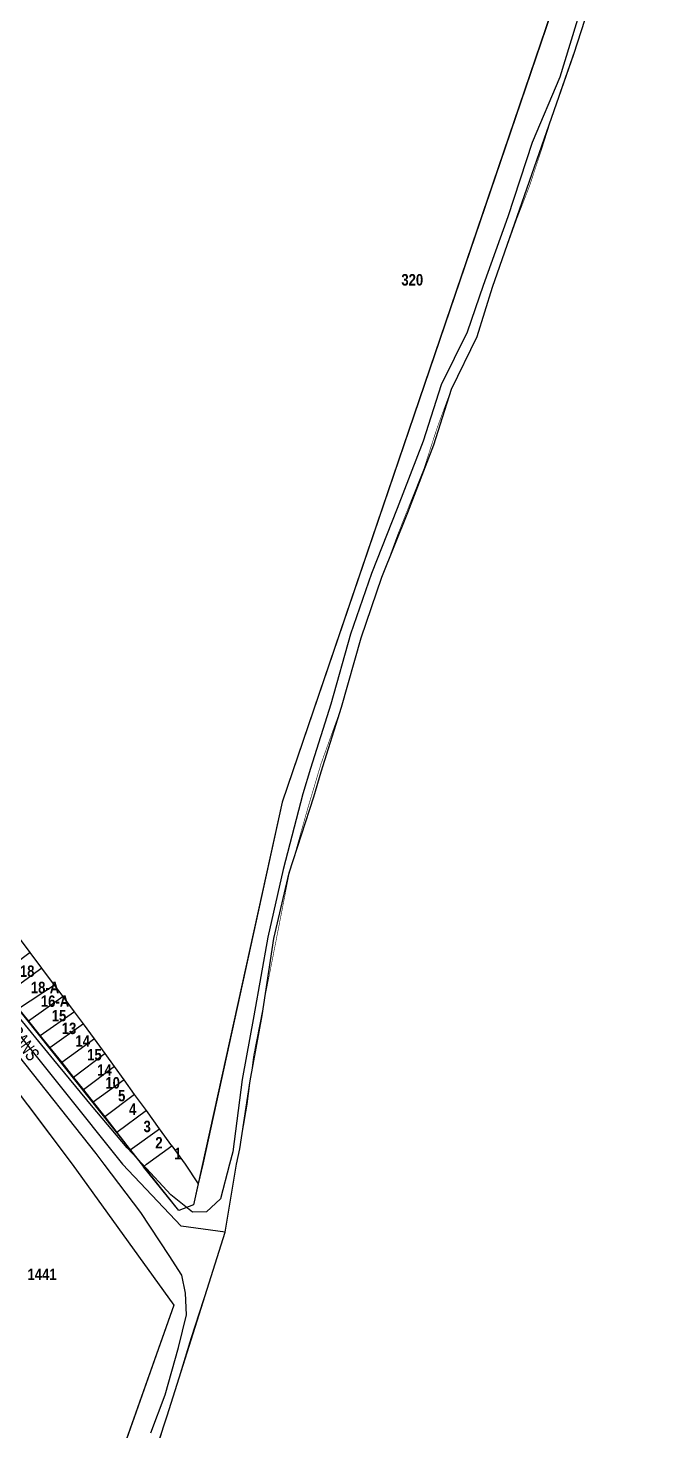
# Model space of a CAD drawing. Extents: x 206155 to 208014, y 4847439 to 4850017.
# Drawn here: x 207874.6 to 208010.7, y 4847901.7 to 4848209.2 of the extents above; entities that cross this region are included whole.
import ezdxf
from ezdxf.enums import TextEntityAlignment as Align

# ---------------------------------------------------------------- set-up
doc = ezdxf.new("R2010")
doc.units = 0
doc.header["$LTSCALE"] = 1.5
doc.header["$MEASUREMENT"] = 0
for name, color, linetype in [('CD-MALHA-LOTES', 40, 'CONTINUOUS'), ('LM-LIM-SETOR-FISCAL', 7, 'CONTINUOUS'), ('RU-QUADRAS', 6, 'CONTINUOUS'), ('SV-EIXO-ROD-ESTR', 7, 'CONTINUOUS'), ('SV-EIXO-RUA-N-PAV', 6, 'CONTINUOUS'), ('SV-EST-M-N-PAV', 20, 'CONTINUOUS'), ('SV-RUA-NAO-PAV-S-GUIA-C-GUIA', 7, 'CONTINUOUS'), ('SV-TXT-RUA-N-PAV-S-GUIA-C-GUIA', 7, 'CONTINUOUS'), ('Th_NmrPort', 7, 'CONTINUOUS')]:
    doc.layers.add(name, color=color, linetype=linetype)
doc.styles.add('ARIAL', font='ARIAL.TTF')
doc.styles.get("Standard").update_dxf_attribs({"font": 'swisscbo.ttf'})
doc.linetypes.add('Limite', pattern='A,20,-3,[130,ltypeshp.shx,S=6.35,R=0,X=0,Y=0],-3,20', length=46)

msp = doc.modelspace()

# ---------------------------------------------------------------- linework, layer by layer
at = {"layer": 'CD-MALHA-LOTES', "linetype": 'Continuous'}
for p, q in [((208004.82, 4848258.29), (207930.31, 4848039.54)), ((207930.31, 4848039.54), (207912.89, 4847960.21)), ((207875.08, 4848006.58), (207872.72, 4848009.73)), ((207875.08, 4848006.58), (207867.26, 4848000.77)), ((207877.63, 4848003.17), (207875.08, 4848006.58)), ((207877.63, 4848003.17), (207869.88, 4847997.51)), ((207880.42, 4847999.44), (207877.63, 4848003.17)), ((207880.42, 4847999.44), (207872.5, 4847994.26)), ((207882.27, 4847996.98), (207880.42, 4847999.44)), ((207882.27, 4847996.98), (207874.71, 4847991.51)), ((207884.8, 4847993.6), (207882.27, 4847996.98)), ((207872.5, 4847994.26), (207874.71, 4847991.51)), ((207884.8, 4847993.6), (207877.25, 4847988.34)), ((207886.77, 4847990.96), (207884.8, 4847993.6)), ((207874.71, 4847991.51), (207877.25, 4847988.34)), ((207886.77, 4847990.96), (207879.4, 4847985.68)), ((207889.17, 4847987.65), (207886.77, 4847990.96)), ((207877.25, 4847988.34), (207879.4, 4847985.68)), ((207889.17, 4847987.65), (207882, 4847982.44)), ((207891.47, 4847984.47), (207889.17, 4847987.65)), ((207879.4, 4847985.68), (207882, 4847982.44)), ((207891.47, 4847984.47), (207884.59, 4847979.22)), ((207893.54, 4847981.61), (207891.47, 4847984.47)), ((207882, 4847982.44), (207884.59, 4847979.22)), ((207893.54, 4847981.61), (207886.72, 4847976.5)), ((207895.65, 4847978.68), (207893.54, 4847981.61)), ((207884.59, 4847979.22), (207886.72, 4847976.5)), ((207895.65, 4847978.68), (207888.87, 4847973.76)), ((207897.96, 4847975.48), (207895.65, 4847978.68)), ((207886.72, 4847976.5), (207888.87, 4847973.76)), ((207897.96, 4847975.48), (207891.39, 4847970.54)), ((207900.53, 4847971.94), (207897.96, 4847975.48)), ((207874.53, 4847973.1), (207884.26, 4847960.21)), ((207888.87, 4847973.76), (207891.39, 4847970.54)), ((207900.53, 4847971.94), (207894.02, 4847967.16)), ((207903.44, 4847967.91), (207900.53, 4847971.94)), ((207891.39, 4847970.54), (207894.02, 4847967.16)), ((207897, 4847963.36), (207903.44, 4847967.91)), ((207906.11, 4847964.22), (207903.44, 4847967.91)), ((207894.02, 4847967.16), (207897, 4847963.36)), ((207897, 4847963.36), (207899.42, 4847960.27)), ((207900.58, 4847960.17), (207906.11, 4847964.22)), ((207906.11, 4847964.22), (207909.01, 4847960.21)), ((207884.26, 4847960.21), (207906.57, 4847929.27)), ((207899.42, 4847960.27), (207899.93, 4847959.63)), ((207899.93, 4847959.63), (207900.58, 4847960.17)), ((207907.66, 4847950.05), (207899.93, 4847959.63)), ((207909.01, 4847960.21), (207911.91, 4847955.9)), ((207912.89, 4847960.21), (207911.91, 4847955.9)), ((207911.91, 4847955.9), (207910.86, 4847951.3)), ((207910.86, 4847951.3), (207907.66, 4847950.05)), ((207906.57, 4847929.27), (207889.45, 4847880.91))]:
    msp.add_line(p, q, dxfattribs=at)
msp.add_point((207884.59, 4847979.22), dxfattribs=at)
at = {"layer": 'LM-LIM-SETOR-FISCAL', "linetype": 'Limite', "ltscale": 0.1, "const_width": 0.13, "flags": 128}
msp.add_lwpolyline([(207693.53, 4847579.56), (207661.03, 4847549.31), (207612.7, 4847504.12), (207608.58, 4847500.27), (207585.3, 4847478.55), (207576.34, 4847469.74), (207571.87, 4847465.34), (207556.36, 4847486.66), (207540.14, 4847507.78), (207531.85, 4847519.47), (207511.91, 4847545.61), (207506.17, 4847553.18), (207498.88, 4847562.81), (207463.75, 4847610.71), (207457.67, 4847619.01), (207440.44, 4847642.51), (207431.06, 4847656.73), (207427.79, 4847661.69), (207410.24, 4847685.38), (207400.06, 4847698.96), (207390.62, 4847713.26), (207368.81, 4847743.14), (207367.63, 4847745.51), (207365.1, 4847750.55), (207350.49, 4847771.92), (207340.01, 4847785.42), (207333.8, 4847793.43), (207328.91, 4847799.72), (207315.6, 4847819.35), (207310.76, 4847826.26), (207285.87, 4847860.83), (207260.72, 4847896.98), (207248.23, 4847915.4), (207242.67, 4847921.29), (207202.51, 4847892.47), (207193.03, 4847885.67), (207186.34, 4847883.83), (207169.47, 4847906.92), (207159.13, 4847921.36), (207145.03, 4847940.16), (207134.22, 4847955.66), (207130.37, 4847960.22), (207126.09, 4847965.9), (207111.59, 4847986.15), (207100.06, 4848001.48), (207090.77, 4848014.03), (207087.01, 4848019.05), (207075.04, 4848034.33), (207069.37, 4848045.04), (207069.26, 4848049.8), (207069.11, 4848053.33), (207066.5, 4848058.01), (207060.87, 4848065.4), (207031.95, 4848105.77), (207020.41, 4848120.82), (207005.92, 4848142.54), (206995.35, 4848155.22), (206982.67, 4848172.12), (206959.42, 4848202.77), (206955.58, 4848209.27), (206948.97, 4848217), (206956.28, 4848221.98), (206974.04, 4848236.91), (207015.88, 4848269.11), (207005.71, 4848281.99), (206987.16, 4848307.84), (206966.87, 4848336.83), (206960.49, 4848346.74), (207051.18, 4848413.73), (207093.59, 4848446.09), (207106.7, 4848455.88), (207140.72, 4848483.45), (207169.66, 4848504.88), (207261.26, 4848571.24), (207250.42, 4848586.92), (207233.64, 4848611.27), (207214.13, 4848640.25), (207199.66, 4848661.86), (207162.16, 4848719.72), (207148.67, 4848740.27), (207138.58, 4848756.16), (207114.21, 4848785.08), (207108.98, 4848791.97), (207099.68, 4848804.07), (207089.04, 4848833.89), (207075.28, 4848852.41), (207054.15, 4848879.42), (207034.07, 4848905.39), (207008.79, 4848936.89), (207002.49, 4848944.75), (206978.67, 4848976.02), (206968.98, 4848989.87), (206958.44, 4849004.76), (206966.26, 4849011.39), (206981.71, 4849023.09), (207002.58, 4849038.25), (207026.18, 4849059.14), (207039.09, 4849069.24), (207048.4, 4849077.1), (207033.93, 4849094.44), (207025.31, 4849104.91), (207019.34, 4849111.98), (206955.53, 4849187.19), (206739.99, 4849438.83), (206628.48, 4849357.79), (206159.3, 4849769.3), (206177.89, 4849842.97), (206311.32, 4849828.25), (206318.97, 4849888.04), (206376.86, 4849879.93), (206422.43, 4850015.06), (206474.48, 4850006.62), (206492.19, 4850011.1), (206819.81, 4849985.62), (206867.89, 4849970.66), (206761.86, 4849758.64), (206955.52, 4849737.17), (206981.38, 4849733.58), (207038.29, 4849725.23), (207070.29, 4849722.03), (207093.76, 4849719.89), (207136.42, 4849713.49), (207187.69, 4849706.67), (207206.03, 4849702.71), (207217.82, 4849703), (207238.05, 4849700.95), (207257.69, 4849697.98), (207277.63, 4849691.43), (207298.76, 4849680.12), (207307.69, 4849672.68), (207325.58, 4849647.34), (207339.6, 4849627.48), (207365.17, 4849591.27), (207375.36, 4849576.96), (207394.56, 4849549.23), (207402.02, 4849538.56), (207409.91, 4849527.9), (207417.58, 4849518.68), (207445.75, 4849483.09), (207461.51, 4849464.09), (207489.49, 4849426.56), (207512.94, 4849401.39), (207520.93, 4849386.71), (207524.83, 4849382.69), (207529.48, 4849377.88), (207540.69, 4849361.49), (207560.95, 4849335.89), (207577.23, 4849307.07), (207583.74, 4849297.42), (207628.15, 4849239.89), (207643.22, 4849219.05), (207658.02, 4849201.49), (207693.22, 4849158.83), (207705.61, 4849141.39), (207712.86, 4849133.84), (207725.65, 4849112.01), (207736.66, 4849084.67), (207739.33, 4849078.11), (207747.93, 4849059.71), (207757.22, 4849040.43), (207775.14, 4849006.28), (207791.99, 4848977.54), (207792.78, 4848975.77), (207795.96, 4848968.62), (207802.2, 4848960.18), (207825.03, 4848930.31), (207842.53, 4848910.15), (207856.41, 4848891.07), (207858.75, 4848886.94), (207866.81, 4848872.74), (207869.94, 4848867.11), (207871.77, 4848863.82), (207879.69, 4848853.91), (207882.92, 4848845.94), (207889.76, 4848830.42), (207897.96, 4848811.56), (207901.5, 4848803.37), (207910.93, 4848782.03), (207925.43, 4848746.58), (207927.76, 4848740.69), (207935.19, 4848724.84), (207938.98, 4848722.35), (207951.29, 4848714.3), (207953.61, 4848706.94), (207955.87, 4848700.21), (207959.42, 4848694.96), (207980.21, 4848656.63), (207983.23, 4848650.23), (207987.97, 4848639.65), (207991.98, 4848624.34), (207992.34, 4848618.14), (207992.71, 4848609.76), (207992.35, 4848598.91), (207989.51, 4848588.21), (207986.21, 4848576.49), (207981.13, 4848552.93), (207979.22, 4848544.32), (207974.12, 4848527.55), (207970.47, 4848512.96), (207968.53, 4848505.21), (207962.87, 4848484.57), (207961.77, 4848475.9), (207962.44, 4848471.73), (207962.76, 4848468.22), (207963.58, 4848460.32), (207965.62, 4848437.71), (207970.3, 4848417.74), (207973.97, 4848405.11), (207979.52, 4848388.8), (207983.37, 4848372.15), (207985.88, 4848361.34), (207994.8, 4848328.69), (207998.94, 4848313.63), (208000.94, 4848308.61), (208001.28, 4848301.24), (208004.29, 4848290.86), (208006.08, 4848286.4), (208007.64, 4848282.49), (208010.65, 4848271.5), (208010.53, 4848262.57), (208009.71, 4848251.17), (208006.89, 4848242.28), (208002.27, 4848228.55), (207997.36, 4848212.8), (207991.07, 4848194.77), (207987.4, 4848183.31), (207984.51, 4848174.56), (207981.76, 4848167.44), (207976.41, 4848152.41), (207973.09, 4848141.61), (207967.4, 4848130.11), (207964.22, 4848121.42), (207961.45, 4848112.84), (207955.63, 4848098.17), (207952.19, 4848088.84), (207947.6, 4848075.6), (207943.28, 4848060.34), (207938.8, 4848047.89), (207935.95, 4848038.31), (207931.75, 4848023.44), (207924.02, 4847983.95), (207922.67, 4847973.36), (207921, 4847963.57), (207920.32, 4847960.19), (207917.77, 4847945.28), (207916.42, 4847941.01), (207910.26, 4847922.04), (207901.41, 4847892.98), (207897.62, 4847878.65), (207892.25, 4847865.58), (207878.3, 4847837.34), (207872.42, 4847829.43), (207870.47, 4847825.73), (207866.98, 4847818.64), (207853.99, 4847795.84), (207843.32, 4847778.24), (207832.06, 4847762.95), (207814.75, 4847736.4), (207805.8, 4847721.97), (207788.79, 4847698.98), (207782.07, 4847685.13), (207771.56, 4847663.44), (207770.16, 4847648.29), (207754.59, 4847638.36), (207743.55, 4847627.73)], close=True, dxfattribs=at)
at = {"layer": 'RU-QUADRAS', "color": 6, "linetype": 'Continuous'}
for points in [[(208004.82, 4848258.29), (207930.31, 4848039.54), (207910.86, 4847951.3), (207907.66, 4847950.05), (207859.99, 4848009.81, 0.011748), (207816.51, 4848068.01), (207812.13, 4848075.34), (207810.54, 4848074.35), (207807.51, 4848078.71), (207809.51, 4848080.02), (207763.37, 4848140.72), (207720.11, 4848196.35), (207716.63, 4848201.29), (207696.29, 4848238.69)], [(207833.74, 4847886.74), (207867.25, 4847910.57), (207864.94, 4847913.54), (207831.31, 4847889.14), (207810.19, 4847918.86, 0.025136), (207843.16, 4847942.57), (207841.71, 4847944.6), (207808.53, 4847921.14), (207791.55, 4847945.59), (207790.53, 4847944.76), (207782, 4847956.19, -0.010032), (207816.52, 4847980.82), (207850.16, 4848005.42), (207884.26, 4847960.21), (207906.57, 4847929.27), (207889.4, 4847880.77)]]:
    msp.add_lwpolyline(points, format="xyb", dxfattribs=at)
at = {"layer": 'SV-EIXO-ROD-ESTR'}
for points in [[(207613, 4848338.64), (207635.53, 4848307.75), (207662.72, 4848272.66), (207679.83, 4848250.28), (207690.41, 4848234.04), (207711.34, 4848205.24), (207720.44, 4848190.96), (207750.84, 4848149.98), (207758.96, 4848139.03), (207788.99, 4848095.71), (207793.67, 4848091.52), (207809.91, 4848069.62), (207839.32, 4848030.11), (207855.08, 4848010.42), (207895.33, 4847960.19)], [(207920.32, 4847960.19), (207921, 4847963.57), (207923.31, 4847978.46), (207925.91, 4847992.76), (207928.51, 4848009.66), (207931.84, 4848024.04), (207937.22, 4848040.7), (207938.88, 4848046.2), (207943.28, 4848060.34), (207947.6, 4848075.6), (207952.19, 4848088.84), (207957.82, 4848103.04), (207963.52, 4848117.88), (207967.4, 4848130.11), (207973.09, 4848141.61), (207976.41, 4848152.41), (207994.25, 4848203.48), (207999.96, 4848221.18)]]:
    msp.add_lwpolyline(points, dxfattribs=at)
at = {"layer": 'SV-EIXO-RUA-N-PAV'}
for points in [[(207917.77, 4847945.28), (207908.17, 4847946.58), (207895.33, 4847960.19)], [(207917.77, 4847945.28), (207920.32, 4847960.19)], [(207770.16, 4847648.29), (207771.56, 4847663.44), (207782.07, 4847685.13), (207788.79, 4847698.98), (207804.02, 4847722.27), (207818.22, 4847743.9), (207834.26, 4847766.08), (207848.1, 4847785.22), (207871.32, 4847827.96), (207872.42, 4847829.43), (207878.3, 4847837.34), (207892.25, 4847865.58), (207901.19, 4847893.27), (207905.12, 4847905.05), (207917.77, 4847945.28)]]:
    msp.add_lwpolyline(points, dxfattribs=at)
at = {"layer": 'SV-EST-M-N-PAV', "flags": 128}
for points in [[(207995.82, 4848213.72), (207991.17, 4848198.5), (207985.11, 4848184.17), (207979.76, 4848167.85), (207974.37, 4848152.81), (207970.83, 4848142.56), (207965.13, 4848131.03), (207961.22, 4848118.69), (207955.54, 4848103.93), (207949.9, 4848089.69), (207945.27, 4848076.34), (207940.94, 4848061.04), (207936.54, 4848046.91), (207934.86, 4848041.36), (207930.5, 4848024.82), (207927.13, 4848009.93), (207924.1, 4847992.71), (207921.5, 4847978.78), (207919.49, 4847962.89), (207918.79, 4847960.19)], [(207918.79, 4847960.19), (207916.81, 4847952.56)]]:
    msp.add_lwpolyline(points, dxfattribs=at)
at = {"layer": 'SV-RUA-NAO-PAV-S-GUIA-C-GUIA', "flags": 128}
for points in [[(207899.66, 4847960.19), (207896.35, 4847963.78), (207888.48, 4847973.02), (207880.22, 4847983.06), (207871.37, 4847993.87), (207860.95, 4848006.85), (207851.11, 4848020.42), (207844.75, 4848029.56), (207835.9, 4848040.81), (207827.28, 4848052.22), (207817.53, 4848064.5), (207808.35, 4848077.17), (207798.9, 4848090.53), (207787.22, 4848103.94), (207778.21, 4848116.48), (207769.64, 4848129.86), (207760.18, 4848142.77), (207748.85, 4848156.53), (207738.43, 4848170.84), (207728.51, 4848184.69), (207718.95, 4848197.38), (207709.06, 4848211.51)], [(207891.26, 4847960.19), (207889.55, 4847962.54), (207872.48, 4847984.02), (207853.7, 4848008.74), (207851.79, 4848009.74), (207848.77, 4848009.6), (207844.92, 4848007.28), (207817.32, 4847984.23), (207783.16, 4847960.21), (207783.15, 4847960.19)], [(207901.5, 4847901.26), (207904.64, 4847909.62), (207907.59, 4847920), (207909.35, 4847927.14), (207909.14, 4847931.92), (207908.33, 4847935.83), (207905.5, 4847940.19), (207899.29, 4847949.6), (207891.26, 4847960.2)], [(207916.81, 4847952.56), (207913.71, 4847949.74), (207910.66, 4847949.65), (207905.89, 4847953.46), (207899.66, 4847960.2)]]:
    msp.add_lwpolyline(points, dxfattribs=at)

# ---------------------------------------------------------------- texts
at = {"layer": 'SV-TXT-RUA-N-PAV-S-GUIA-C-GUIA', "style": 'ARIAL', "width": 0.7}
msp.add_text('CANS', height=3, rotation=305, dxfattribs=at).set_placement((207870.18, 4847989.2))
at = {"layer": 'Th_NmrPort', "color": 1}
for s, p in [('320', (207956.44, 4848154.05)), ('18', (207872.81, 4848002.5)), ('18-A', (207875.21, 4847998.92)), ('16-A', (207877.4, 4847995.93)), ('15', (207879.79, 4847992.75)), ('13', (207881.98, 4847989.96)), ('14', (207884.97, 4847987.17)), ('15', (207887.56, 4847984.19)), ('14', (207889.75, 4847980.81)), ('10', (207891.54, 4847978.02)), ('5', (207894.33, 4847975.23)), ('4', (207896.72, 4847972.25)), ('3', (207899.91, 4847968.46)), ('2', (207902.5, 4847964.88)), ('1', (207906.65, 4847962.53)), ('1441', (207874.47, 4847936.03))]:
    msp.add_text(s, height=2.5, dxfattribs=at).set_placement(p, align=Align.MIDDLE_LEFT)

doc.saveas('drawing.dxf')
